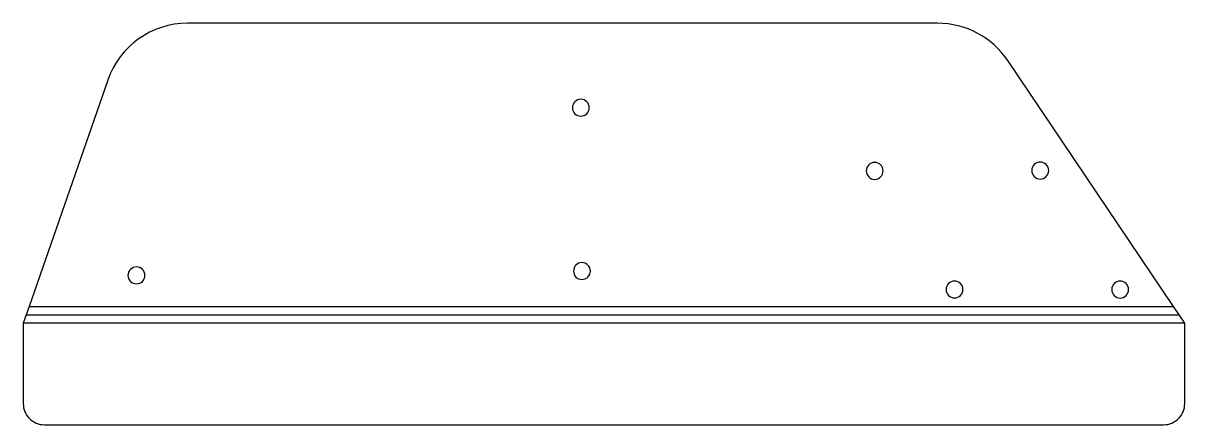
# Model space of a CAD drawing. Header units: millimetres. Extents: x -10 to 540, y 0 to 190.
import ezdxf

# ---------------------------------------------------------------- set-up
doc = ezdxf.new("R2010")
doc.units = ezdxf.units.MM

msp = doc.modelspace()

# ---------------------------------------------------------------- linework, layer by layer
at = {"layer": 'BEND'}
msp.add_line((-8.61, 51.99), (537.3, 51.99), dxfattribs=at)
at = {"layer": 'BEND_EXTENT'}
for p, q in [((-7.22, 55.98), (534.6, 55.98)), ((540, 48), (-10, 48))]:
    msp.add_line(p, q, dxfattribs=at)
at = {"layer": 'INTERIOR_PROFILES', "extrusion": (0, 0, -1)}
for centre in [(-254.05, 149.98), (-393.17, 120.09), (-471.57, 120.24), (-43.59, 70.66), (-254.56, 72.71), (-430.99, 63.97), (-509.43, 63.95)]:
    msp.add_circle(centre, 4, dxfattribs=at)
at = {"layer": 'OUTER_PROFILES'}
msp.add_lwpolyline([(530, 0, 0.414214), (540, 10), (540, 48), (534.6, 55.98), (456.15, 172.29, 0.249328), (422.99, 189.92), (67.82, 189.92, 0.319212), (30.04, 163.07), (-7.22, 55.98), (-10, 48), (-10, 10, 0.414214), (0, 0)], format="xyb", close=True, dxfattribs=at)

doc.saveas('drawing.dxf')
